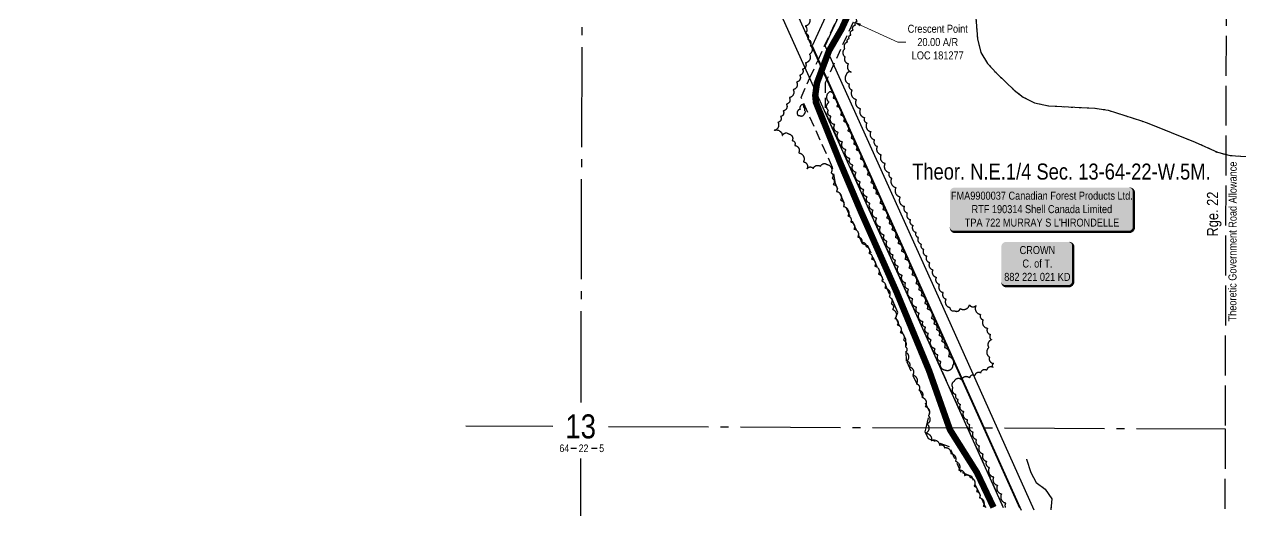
# Model space of a CAD drawing. Extents: x 456630 to 490274, y 6043290 to 6049977.
# Drawn here: x 487039 to 488559, y 6043290 to 6043905 of the extents above; entities that cross this region are included whole.
import ezdxf
from ezdxf.enums import TextEntityAlignment as Align

# ---------------------------------------------------------------- set-up
doc = ezdxf.new("R2010")
doc.units = 0
doc.header["$LTSCALE"] = 5
doc.header["$PDMODE"] = 35
doc.header["$PDSIZE"] = 5
for name, pattern in [('0', [1, 1, 0]), ('foc-ACCESSROAD', [3.75, 2.5, -1.25]), ('foc-QUARTERLINE', [33, 25, -3, 2, -3]), ('foc-UNSURVEYED', [12.5, 10, -2.5]), ('foc-WHEELTRACKS', [2, 0.4, -1.6])]:
    doc.linetypes.add(name, pattern=pattern)
doc.layers.get('Defpoints').update_dxf_attribs({"color": 9})
for name, color, linetype in [('10', 1, 'Continuous'), ('9', 3, 'Continuous'), ('AS-OWNER', 7, 'Continuous'), ('AS-ROADS', 254, 'Continuous'), ('C-RW', 13, 'Continuous'), ('C-SYMBOL', 7, 'Continuous'), ('C-WS', 13, 'foc-ACCESSROAD'), ('D-TXT', 6, 'Continuous'), ('F-RW', 190, 'Continuous'), ('L-QSEC', 8, 'foc-QUARTERLINE'), ('L-ROAD-T', 7, 'Continuous'), ('L-SECLBL', 7, 'Continuous'), ('L-USEC', 7, 'foc-UNSURVEYED'), ('T-BUSH', 110, '0'), ('T-WATER-P3', 160, 'foc-WHEELTRACKS')]:
    doc.layers.add(name, color=color, linetype=linetype)
doc.layers.add('C-AR-T', color=13, linetype='Continuous', lineweight=9)
doc.layers.add('C-RW-T', color=13, linetype='Continuous', lineweight=9)
doc.styles.add('175L', font='ARIALN.TTF', dxfattribs={"height": 20})
doc.styles.add('80', font='ARIALN.TTF', dxfattribs={"height": 10})
doc.styles.add('80CG', font='ARIALN.TTF', dxfattribs={"height": 10})
doc.styles.add('80L', font='ARIALN.TTF', dxfattribs={"height": 10})
doc.styles.add('foc-LtypeFont', font='ARIALN.TTF', dxfattribs={"height": 7.35})
doc.styles.add('SIMPLEX', font='ARIALN.TTF')
doc.linetypes.add('foc-TOPO-flowdirection-NOLINE', pattern='A,0,[">",foc-LtypeFont,S=0.3,R=0,X=0,Y=-0.945],-20,[">",foc-LtypeFont,S=0.3,R=0,X=0,Y=-0.945],0', length=20)
doc.dimstyles.new('Compass 5 000', dxfattribs={"dimscale": 5, "dimtxt": 9, "dimasz": 2, "dimexe": 0.2, "dimexo": 0.0625, "dimgap": 0.5, "dimtad": 0, "dimtih": 1, "dimtoh": 1, "dimzin": 0, "dimdsep": 46, "dimtxsty": '80CG', "dimcen": 0.1, "dimse1": 1, "dimse2": 1, "dimclrd": 256, "dimclrt": 256, "dimaunit": 1, "dimadec": 4, "dimazin": 0, "dimtfac": 0.06, "dimtofl": 0, "dimtmove": 0, "dimatfit": 1, "dimfxl": 0.2, "dimtolj": 1, "dimtzin": 0, "dimlwd": -1, "dimarcsym": 0})

# ---------------------------------------------------------------- blocks, each defined once
blk = doc.blocks.new('L-SECLBL')
at = {"layer": '9', "color": 7}
for p, q in [((-5.1, -27.8), (-12.3, -27.8)), ((20.7, -27.8), (13.5, -27.8))]:
    blk.add_line(p, q, dxfattribs=at)
at = {"layer": '10', "color": 2, "style": 'SIMPLEX'}
blk.add_attdef('SEC', text='', height=30, dxfattribs=at).set_placement((0, 0), align=Align.MIDDLE)
at = {"layer": '10', "color": 5, "style": '80L'}
blk.add_attdef('TWP', text='', height=9.5, dxfattribs=at).set_placement((-14.4, -27.4), align=Align.MIDDLE_RIGHT)
blk.add_attdef('RGE', text='', height=9.5, dxfattribs=at).set_placement((3.6, -27.4), align=Align.MIDDLE_CENTER)
blk.add_attdef('MER', text='', height=9.5, dxfattribs=at).set_placement((23.2, -27.4), align=Align.MIDDLE_LEFT)
blk = doc.blocks.new('*U685')
h = blk.add_hatch(color=255)
edge = h.paths.add_edge_path()
edge.add_line((-109, -28.5), (109, -28.5))
edge.add_arc((109, -22.5), 6, 270, 360)
edge.add_line((115, -22.5), (115, 21))
edge.add_arc((109, 21), 6, 0, 90)
edge.add_line((109, 27), (-109, 27))
edge.add_arc((-109, 21), 6, 90, 180)
edge.add_line((-115, 21), (-115, -22.5))
edge.add_arc((-109, -22.5), 6, 180, 270)
at = {"color": 44, "flags": 128}
blk.add_lwpolyline([(-109, -28.5, 3, 3, 0), (109, -28.5, 3, 3, 0.414214), (115, -22.5, 3, 3, 0), (115, 21, 3, 0, 0.414214), (109, 27, 0, 0, 0), (-109, 27, 0, 0, 0.414214), (-115, 21, 0, 0, 0), (-115, -22.5, 0, 3, 0.414214)], format="xyseb", close=True, dxfattribs=at)
at = {"color": 44, "style": '80'}
blk.add_attdef('ENTER_TEXT_001', (-36, -5), '', height=10, dxfattribs=at)
blk = doc.blocks.new('*D939')
at = {"layer": 'C-AR-T', "transparency": 16777216}
for p, q in [((488047.4, 6043920.3), (488038.3, 6043924.5)), ((488083.7, 6043903.6), (488130.4, 6043882.3)), ((488130.4, 6043882.3), (488140.4, 6043882.3))]:
    blk.add_line(p, q, dxfattribs=at)
for points in [[(488048.1, 6043921.8), (488046.7, 6043918.8), (488056.5, 6043916.1)], [(488084.4, 6043905.2), (488083, 6043902.1), (488074.6, 6043907.8)]]:
    blk.add_solid(points, dxfattribs=at)
at = {"layer": 'Defpoints', "color": 0, "transparency": 16777216}
for p in [(488053, 6043908.6), (488074.6, 6043907.8), (488071.2, 6043900.3)]:
    blk.add_point(p, dxfattribs=at)
at = {"layer": 'C-AR-T', "transparency": 16777216, "insert": (488180.2, 6043882.3), "char_height": 10, "attachment_point": 5, "style": '80CG'}
blk.add_mtext('\\A1;Crescent Point\\P20.00 A/R\\PLOC 181277', dxfattribs=at)
blk = doc.blocks.new('*U687')
h = blk.add_hatch(color=255)
edge = h.paths.add_edge_path()
edge.add_line((-39, -28.5), (39, -28.5))
edge.add_arc((39, -22.5), 6, 270, 360)
edge.add_line((45, -22.5), (45, 21))
edge.add_arc((39, 21), 6, 0, 90)
edge.add_line((39, 27), (-39, 27))
edge.add_arc((-39, 21), 6, 90, 180)
edge.add_line((-45, 21), (-45, -22.5))
edge.add_arc((-39, -22.5), 6, 180, 270)
at = {"color": 14, "flags": 128}
blk.add_lwpolyline([(-39, -28.5, 3, 3, 0), (39, -28.5, 3, 3, 0.414214), (45, -22.5, 3, 3, 0), (45, 21, 3, 0, 0.414214), (39, 27, 0, 0, 0), (-39, 27, 0, 0, 0.414214), (-45, 21, 0, 0, 0), (-45, -22.5, 0, 3, 0.414214)], format="xyseb", close=True, dxfattribs=at)
at = {"color": 14, "style": '80'}
blk.add_attdef('ENTER_TEXT_001', (-26.8, -4.9), '', height=10, dxfattribs=at)

msp = doc.modelspace()

# ---------------------------------------------------------------- linework, layer by layer
at = {"layer": 'AS-ROADS', "const_width": 7.996, "flags": 128}
msp.add_lwpolyline([(488249.914, 6043300.467), (488229.251, 6043343.922), (488195.517, 6043397.477), (488169.297, 6043471.77), (488128.773, 6043569.674), (488083.974, 6043670.788), (488057.768, 6043732.797), (488028, 6043806.848), (488027.148, 6043815.822), (488029.274, 6043831.189), (488044.25, 6043871.347), (488060.054, 6043898.694), (488160.221, 6044117.74)], dxfattribs=at)
at = {"layer": 'C-RW'}
msp.add_lwpolyline([(488300.832, 6043297.121), (488177.242, 6043571.899), (488039.711, 6043877.535), (488181.574, 6044187.139), (488022.796, 6044331.939), (488012.693, 6044320.862), (488163.386, 6044183.435), (488023.246, 6043877.591), (488163.569, 6043565.75), (488284.485, 6043296.916)], dxfattribs=at)
at = {"layer": 'C-WS'}
for points in [[(488240.325, 6043299.834), (488222.679, 6043339.071), (488209.464, 6043344.086), (488195.109, 6043376.007), (488168.679, 6043386.039), (488164.668, 6043394.959), (488165.823, 6043400.096), (488170.142, 6043419.339), (488141.313, 6043483.441), (488140.179, 6043510.329), (488127.869, 6043537.702), (488130.377, 6043544.31), (488127.786, 6043550.069), (488092.924, 6043627.534), (488086.316, 6043630.041), (488052.401, 6043705.398), (488048.755, 6043725.678), (488009.347, 6043813.243), (488020.473, 6043837.537), (488030.584, 6043859.608), (488152.52, 6044125.829)], [(488168.03, 6044111.688), (488041.477, 6043835.389), (488039.624, 6043831.344), (488039.502, 6043795.232), (488217.335, 6043399.903), (488262.387, 6043299.751)]]:
    msp.add_lwpolyline(points, dxfattribs=at)
at = {"layer": 'F-RW'}
for points in [[(488262.387, 6043299.751), (488217.334, 6043399.903), (487962.22, 6043967.043), (487769.805, 6044205.686), (487736.195, 6044247.373), (487458.681, 6044591.558), (487450.982, 6044601.107), (487450.635, 6044601.537), (487441.376, 6044613.021), (487433.322, 6044623.009), (487426.851, 6044631.036), (487410.756, 6044650.995), (487407.646, 6044654.85), (487391.519, 6044674.845), (487119.565, 6045012.15), (487038.675, 6045112.461)], [(487062.233, 6045112.375), (487143.112, 6045012.063), (487414.99, 6044674.858), (487431.076, 6044654.908), (487434.195, 6044651.043), (487449.269, 6044632.349), (487450.279, 6044631.097), (487456.766, 6044623.05), (487464.82, 6044613.062), (487474.06, 6044601.604), (487474.41, 6044601.17), (487482.107, 6044591.624), (487736.271, 6044276.396), (487793.355, 6044205.597), (487977.926, 6043976.682), (488237.412, 6043399.828), (488282.464, 6043299.675)]]:
    msp.add_lwpolyline(points, dxfattribs=at)
at = {"layer": 'L-QSEC'}
for p, q in [((487736.086, 6044205.815), (487734.052, 6043431.739)), ((487590.293, 6043402.28), (487699.351, 6043401.87)), ((487768.633, 6043401.609), (488539.346, 6043398.708)), ((487733.868, 6043361.74), (487733.68, 6043290.028))]:
    msp.add_line(p, q, dxfattribs=at)
at = {"layer": 'L-USEC'}
for p, q in [((488541.307, 6044202.822), (488539.346, 6043398.708)), ((488539.346, 6043398.708), (488539.102, 6043298.709))]:
    msp.add_line(p, q, dxfattribs=at)
at = {"layer": 'T-BUSH', "flags": 128}
for points in [[(488088.891, 6044113.371, -0.52056705), (488096.101, 6044107.878, -0.52056705), (488098.045, 6044102.353, -0.52056705), (488094.456, 6044094.73, -0.52056705), (488093.883, 6044083.987, -0.52056705), (488102.035, 6044074.614, -0.52056705), (488112.25, 6044068.259, -0.52056705), (488120.814, 6044061.818, -0.52056705), (488117.176, 6044054.024, -0.52056705), (488112.143, 6044043.241, -0.52056705), (488107.276, 6044032.813, -0.52056705), (488103.937, 6044025.659, -0.52056705), (488098.901, 6044014.868, -0.52056705), (488095.818, 6044008.262, -0.52056705), (488092.407, 6044000.955, -0.52056705), (488089.265, 6043994.221, -0.52056705), (488086.32, 6043987.912, -0.52056705), (488081.796, 6043978.219, -0.52056705), (488077.491, 6043968.995, -0.52056705), (488073.278, 6043959.967, -0.52056705), (488069.742, 6043952.391, -0.52056705), (488064.417, 6043940.983, -0.52056705), (488061.471, 6043934.67, -0.52056705), (488053.167, 6043935.258, -0.52056705), (488043.118, 6043938.702, -0.52056705), (488031.496, 6043942.684, -0.52056705), (488024.177, 6043943.331, -0.52056705), (488019.224, 6043935.19, -0.52056705), (488015.736, 6043929.458, -0.52056705), (488016.015, 6043922.851, -0.52056705), (488022.536, 6043919.712, -0.52056705), (488019.471, 6043912.96, -0.52056705), (488014.633, 6043902.3, -0.52056705), (488014.573, 6043893.764, -0.52056705), (488017.748, 6043885.9, -0.52056705), (488020.941, 6043877.993, -0.52056705), (488019.909, 6043867.087, -0.52056705), (488014.877, 6043856.208, -0.52056705), (488011.226, 6043848.314, -0.52056705), (488007.785, 6043840.876, -0.52056705), (488003.812, 6043832.286, -0.52056705), (487999.432, 6043822.816, -0.52056705), (487994.824, 6043812.854, -0.52056705), (487991.057, 6043804.71, -0.52056705), (487987.072, 6043796.094, -0.52056705), (487983.883, 6043789.199, -0.52056705), (487980.495, 6043781.874, -0.52056705), (487975.885, 6043771.908, -0.52056705), (487985.905, 6043765.36, -0.52056705), (487993.987, 6043767.479, -0.52056705), (487998.338, 6043759.226, -0.52056705), (488001.536, 6043753.161, -0.52056705), (488006.475, 6043743.792, -0.52056705), (488012.395, 6043732.564, -0.52056705), (488016.917, 6043723.985, -0.52056705), (488024.665, 6043724.289, -0.52056705), (488033.759, 6043726.843, -0.52056705), (488042.027, 6043729.165, -0.52056705), (488046.943, 6043718.813, -0.52056705), (488048.153, 6043712.083, -0.52056705), (488049.554, 6043704.41, -0.52056705), (488053.66, 6043695.589, -0.52056705), (488058.809, 6043684.526, -0.52056705), (488062.389, 6043676.834, -0.52056705), (488067.924, 6043664.942, -0.52056705), (488071.463, 6043657.34, -0.52056705), (488075.523, 6043648.616, -0.52056705), (488080.224, 6043638.516, -0.52056705), (488085.236, 6043631.912, -0.52056705), (488090.499, 6043626.801, -0.52056705), (488094.279, 6043618.331, -0.52056705), (488097.536, 6043611.032, -0.52056705), (488101.508, 6043602.132, -0.52056705), (488106.157, 6043592.067, -0.52056705), (488110.246, 6043583.361, -0.52056705), (488114.185, 6043574.976, -0.52056705), (488119.532, 6043563.594, -0.52056705), (488121.893, 6043555.28, -0.52056705), (488123.77, 6043548.128, -0.52056705), (488126.778, 6043536.666, -0.52056705), (488129.698, 6043528.851, -0.52056705), (488133.454, 6043519.28, -0.52056705), (488137.247, 6043509.616, -0.52056705), (488139.607, 6043501.501, -0.52056705), (488140.269, 6043494.486, -0.52056705), (488141.661, 6043483.485, -0.52056705), (488144.64, 6043476.342, -0.52056705), (488148.923, 6043466.073, -0.52056705), (488153.503, 6043455.09, -0.52056705), (488156.789, 6043447.211, -0.52056705), (488160.534, 6043438.208, -0.52056705), (488164.468, 6043426.763, -0.52056705), (488168.473, 6043415.114, -0.52056705), (488167.032, 6043404.774, -0.52056705), (488165.026, 6043392.999, -0.52056705), (488172.082, 6043383.986, -0.52056705), (488182.573, 6043378.308, -0.52056705), (488188.654, 6043375.017, -0.52056705), (488196.403, 6043367.872, -0.52056705), (488202.228, 6043358.23, -0.52056705), (488206.459, 6043346.968, -0.52056705), (488213.692, 6043340.258, -0.52056705), (488220.588, 6043338.073, -0.52056705), (488225.697, 6043327.052, -0.52056705), (488228.736, 6043320.413, -0.52056705), (488232.331, 6043312.561, -0.52056705), (488237.093, 6043302.155, -0.1356541), (488240.527, 6043300.491, -0.1356541)], [(488088.891, 6044113.371, -0.52056705), (488096.101, 6044107.878, -0.52056705), (488098.045, 6044102.353, -0.52056705), (488094.456, 6044094.73, -0.52056705), (488093.883, 6044083.987, -0.52056705), (488102.035, 6044074.614, -0.52056705), (488112.25, 6044068.259, -0.52056705), (488120.814, 6044061.818, -0.52056705), (488117.176, 6044054.024, -0.52056705), (488112.143, 6044043.241, -0.52056705), (488107.276, 6044032.813, -0.52056705), (488103.937, 6044025.659, -0.52056705), (488098.901, 6044014.868, -0.52056705), (488095.818, 6044008.262, -0.52056705), (488092.407, 6044000.955, -0.52056705), (488089.265, 6043994.221, -0.52056705), (488086.32, 6043987.912, -0.52056705), (488081.796, 6043978.219, -0.52056705), (488077.491, 6043968.995, -0.52056705), (488073.278, 6043959.967, -0.52056705), (488069.742, 6043952.391, -0.52056705), (488064.417, 6043940.983, -0.52056705), (488061.471, 6043934.67, -0.52056705), (488053.167, 6043935.258, -0.52056705), (488043.118, 6043938.702, -0.52056705), (488031.496, 6043942.684, -0.52056705), (488024.177, 6043943.331, -0.52056705), (488019.224, 6043935.19, -0.52056705), (488015.736, 6043929.458, -0.52056705), (488016.015, 6043922.851, -0.52056705), (488022.536, 6043919.712, -0.52056705), (488019.471, 6043912.96, -0.52056705), (488014.633, 6043902.3, -0.52056705), (488014.573, 6043893.764, -0.52056705), (488017.748, 6043885.9, -0.52056705), (488020.941, 6043877.993, -0.52056705), (488019.909, 6043867.087, -0.52056705), (488014.877, 6043856.208, -0.52056705), (488011.226, 6043848.314, -0.52056705), (488007.785, 6043840.876, -0.52056705), (488003.812, 6043832.286, -0.52056705), (487999.432, 6043822.816, -0.52056705), (487994.824, 6043812.854, -0.52056705), (487991.057, 6043804.71, -0.52056705), (487987.072, 6043796.094, -0.52056705), (487983.883, 6043789.199, -0.52056705), (487980.495, 6043781.874, -0.52056705), (487975.885, 6043771.908, -0.52056705), (487985.905, 6043765.36, -0.52056705), (487993.987, 6043767.479, -0.52056705), (487998.338, 6043759.226, -0.52056705), (488001.536, 6043753.161, -0.52056705), (488006.475, 6043743.792, -0.52056705), (488012.395, 6043732.564, -0.52056705), (488016.917, 6043723.985, -0.52056705), (488024.665, 6043724.289, -0.52056705), (488033.759, 6043726.843, -0.52056705), (488042.027, 6043729.165, -0.52056705), (488046.943, 6043718.813, -0.52056705), (488048.153, 6043712.083, -0.52056705), (488049.554, 6043704.41, -0.52056705), (488053.66, 6043695.589, -0.52056705), (488058.809, 6043684.526, -0.52056705), (488062.389, 6043676.834, -0.52056705), (488067.924, 6043664.942, -0.52056705), (488071.463, 6043657.34, -0.52056705), (488075.523, 6043648.616, -0.52056705), (488080.224, 6043638.516, -0.52056705), (488085.236, 6043631.912, -0.52056705), (488090.499, 6043626.801, -0.52056705), (488094.279, 6043618.331, -0.52056705), (488097.536, 6043611.032, -0.52056705), (488101.508, 6043602.132, -0.52056705), (488106.157, 6043592.067, -0.52056705), (488110.246, 6043583.361, -0.52056705), (488114.185, 6043574.976, -0.52056705), (488119.532, 6043563.594, -0.52056705), (488121.893, 6043555.28, -0.52056705), (488123.77, 6043548.128, -0.52056705), (488126.778, 6043536.666, -0.52056705), (488129.698, 6043528.851, -0.52056705), (488133.454, 6043519.28, -0.52056705), (488137.247, 6043509.616, -0.52056705), (488139.607, 6043501.501, -0.52056705), (488140.269, 6043494.486, -0.52056705), (488141.661, 6043483.485, -0.52056705), (488144.64, 6043476.342, -0.52056705), (488148.923, 6043466.073, -0.52056705), (488153.503, 6043455.09, -0.52056705), (488156.789, 6043447.211, -0.52056705), (488160.534, 6043438.208, -0.52056705), (488164.468, 6043426.763, -0.52056705), (488168.473, 6043415.114, -0.52056705), (488167.032, 6043404.774, -0.52056705), (488165.026, 6043392.999, -0.52056705), (488172.082, 6043383.986, -0.52056705), (488182.573, 6043378.308, -0.52056705), (488188.654, 6043375.017, -0.52056705), (488196.403, 6043367.872, -0.52056705), (488202.228, 6043358.23, -0.52056705), (488206.459, 6043346.968, -0.52056705), (488213.692, 6043340.258, -0.52056705), (488220.588, 6043338.073, -0.52056705), (488225.697, 6043327.052, -0.52056705), (488228.736, 6043320.413, -0.52056705), (488232.331, 6043312.561, -0.52056705), (488237.093, 6043302.155, -0.1356541), (488240.527, 6043300.491, -0.1356541)], [(488067.486, 6043882.258, -0.52056705), (488069.596, 6043886.877, -0.52056705), (488071.588, 6043891.236, -0.52056705), (488074.37, 6043897.326, -0.52056705), (488077.264, 6043903.662, -0.52056705), (488079.373, 6043908.277, -0.52056705), (488082.555, 6043915.243, -0.52056705), (488085.476, 6043921.639, -0.52056705), (488088.568, 6043928.405, -0.52056705), (488091.335, 6043934.464, -0.52056705), (488093.874, 6043940.021, -0.52056705), (488097.047, 6043946.966, -0.52056705), (488099.045, 6043951.341, -0.52056705), (488101.473, 6043956.655, -0.52056705), (488104.243, 6043962.719, -0.52056705), (488107.266, 6043969.336, -0.52056705), (488110.345, 6043976.077, -0.52056705), (488112.031, 6043979.768, -0.52056705), (488113.905, 6043983.869, -0.52056705), (488115.828, 6043988.078, -0.52056705), (488118.713, 6043994.395, -0.52056705), (488121.73, 6044001, -0.52056705), (488124.193, 6044006.391, -0.52056705), (488126.857, 6044012.222, -0.52056705), (488128.744, 6044016.352, -0.52056705), (488130.39, 6044019.955, -0.52056705), (488132.987, 6044025.641, -0.52056705), (488136.128, 6044032.517, -0.52056705), (488138.35, 6044037.381, -0.52056705), (488141.228, 6044043.681, -0.52056705), (488144.342, 6044050.498, -0.52056705), (488146.854, 6044055.995, -0.52056705), (488149.066, 6044060.839, -0.52056705), (488151.882, 6044067.002, -0.52056705), (488153.645, 6044070.862, -0.52056705), (488155.865, 6044075.72, -0.52056705), (488158.922, 6044082.414, -0.52056705), (488161.745, 6044088.593, -0.52056705), (488164.487, 6044094.594, -0.52056705), (488166.841, 6044099.747, -0.52056705), (488169.241, 6044105.002, -0.52056705), (488172.535, 6044104.474, -0.52056705)], [(488067.486, 6043882.258, -0.52056705), (488069.596, 6043886.877, -0.52056705), (488071.588, 6043891.236, -0.52056705), (488074.37, 6043897.326, -0.52056705), (488077.264, 6043903.662, -0.52056705), (488079.373, 6043908.277, -0.52056705), (488082.555, 6043915.243, -0.52056705), (488085.476, 6043921.639, -0.52056705), (488088.568, 6043928.405, -0.52056705), (488091.335, 6043934.464, -0.52056705), (488093.874, 6043940.021, -0.52056705), (488097.047, 6043946.966, -0.52056705), (488099.045, 6043951.341, -0.52056705), (488101.473, 6043956.655, -0.52056705), (488104.243, 6043962.719, -0.52056705), (488107.266, 6043969.336, -0.52056705), (488110.345, 6043976.077, -0.52056705), (488112.031, 6043979.768, -0.52056705), (488113.905, 6043983.869, -0.52056705), (488115.828, 6043988.078, -0.52056705), (488118.713, 6043994.395, -0.52056705), (488121.73, 6044001, -0.52056705), (488124.193, 6044006.391, -0.52056705), (488126.857, 6044012.222, -0.52056705), (488128.744, 6044016.352, -0.52056705), (488130.39, 6044019.955, -0.52056705), (488132.987, 6044025.641, -0.52056705), (488136.128, 6044032.517, -0.52056705), (488138.35, 6044037.381, -0.52056705), (488141.228, 6044043.681, -0.52056705), (488144.342, 6044050.498, -0.52056705), (488146.854, 6044055.995, -0.52056705), (488149.066, 6044060.839, -0.52056705), (488151.882, 6044067.002, -0.52056705), (488153.645, 6044070.862, -0.52056705), (488155.865, 6044075.72, -0.52056705), (488158.922, 6044082.414, -0.52056705), (488161.745, 6044088.593, -0.52056705), (488164.487, 6044094.594, -0.52056705), (488166.841, 6044099.747, -0.52056705), (488169.241, 6044105.002, -0.52056705), (488172.535, 6044104.474, -0.52056705)], [(488067.526, 6043882.348, 0.52056705), (488064.025, 6043873.968, 0.52056705), (488064.337, 6043863.966, 0.52056705), (488068.65, 6043855.401, 0.52056705), (488072.192, 6043844.695, 0.52056705), (488065.79, 6043841.135, 0.52056705), (488069.905, 6043829.831, 0.52056705), (488073.172, 6043822.554, 0.52056705), (488078.544, 6043810.59, 0.52056705), (488083.695, 6043799.12, 0.52056705), (488088.742, 6043787.881, 0.52056705), (488091.655, 6043781.393, 0.52056705), (488096.629, 6043770.317, 0.52056705), (488101.16, 6043760.225, 0.52056705), (488104.815, 6043752.085, 0.52056705), (488109.52, 6043741.607, 0.52056705), (488114.439, 6043730.654, 0.52056705), (488119.582, 6043719.201, 0.52056705), (488122.713, 6043712.227, 0.52056705), (488128.03, 6043700.387, 0.52056705), (488133.272, 6043688.713, 0.52056705), (488138.587, 6043676.877, 0.52056705), (488142.214, 6043668.799, 0.52056705), (488146.06, 6043660.233, 0.52056705), (488149.226, 6043653.182, 0.52056705), (488153.131, 6043644.487, 0.52056705), (488156.018, 6043638.058, 0.52056705), (488159.669, 6043629.927, 0.52056705), (488162.616, 6043623.364, 0.52056705), (488166.464, 6043614.794, 0.52056705), (488170.13, 6043606.631, 0.52056705), (488174.207, 6043597.549, 0.52056705), (488178.378, 6043588.262, 0.52056705), (488182.329, 6043579.464, 0.52056705), (488186.913, 6043569.253, 0.52056705), (488190.592, 6043561.061, 0.52056705), (488195.331, 6043550.507, 0.52056705), (488201.108, 6043546.378, 0.52056705), (488208.318, 6043549.174, 0.52056705), (488219.895, 6043553.661, 0.52056705), (488228.019, 6043553.037, 0.52056705), (488233.721, 6043541.675, 0.52056705), (488236.956, 6043535.228, 0.52056705), (488242.355, 6043524.471, 0.52056705), (488246.242, 6043516.724, 0.52056705), (488247.626, 6043510.107, 0.52056705), (488244.048, 6043500.212, 0.52056705), (488244.927, 6043488.453, 0.52056705), (488250.022, 6043480.516, 0.52056705), (488249.233, 6043475.447, 0.52056705), (488241.28, 6043471.873, 0.52056705), (488233.705, 6043468.468, 0.52056705), (488226.454, 6043465.209, 0.52056705), (488219.901, 6043462.263, 0.52056705), (488209.981, 6043460.13, 0.52056705), (488200.379, 6043457.547, 0.52056705), (488199.039, 6043450.472, 0.52056705), (488202.82, 6043441.739, 0.52056705), (488205.604, 6043435.67, 0.52056705), (488208.437, 6043429.495, 0.52056705), (488212.613, 6043420.393, 0.52056705), (488217.295, 6043410.187, 0.52056705), (488220.138, 6043403.991, 0.52056705), (488224.344, 6043394.823, 0.52056705), (488228.666, 6043385.402, 0.52056705), (488232.298, 6043377.487, 0.52056705), (488236.92, 6043367.41, 0.52056705), (488241.184, 6043358.116, 0.52056705), (488244.726, 6043350.397, 0.52056705), (488250.204, 6043338.456, 0.52056705), (488254.946, 6043328.12, 0.52056705), (488259.923, 6043317.272, 0.52056705), (488265.109, 6043305.967, 0.23105527), (488264.69, 6043300.429, 0.23105527)], [(488067.526, 6043882.348, 0.52056705), (488064.025, 6043873.968, 0.52056705), (488064.337, 6043863.966, 0.52056705), (488068.65, 6043855.401, 0.52056705), (488072.192, 6043844.695, 0.52056705), (488065.79, 6043841.135, 0.52056705), (488069.905, 6043829.831, 0.52056705), (488073.172, 6043822.554, 0.52056705), (488078.544, 6043810.59, 0.52056705), (488083.695, 6043799.12, 0.52056705), (488088.742, 6043787.881, 0.52056705), (488091.655, 6043781.393, 0.52056705), (488096.629, 6043770.317, 0.52056705), (488101.16, 6043760.225, 0.52056705), (488104.815, 6043752.085, 0.52056705), (488109.52, 6043741.607, 0.52056705), (488114.439, 6043730.654, 0.52056705), (488119.582, 6043719.201, 0.52056705), (488122.713, 6043712.227, 0.52056705), (488128.03, 6043700.387, 0.52056705), (488133.272, 6043688.713, 0.52056705), (488138.587, 6043676.877, 0.52056705), (488142.214, 6043668.799, 0.52056705), (488146.06, 6043660.233, 0.52056705), (488149.226, 6043653.182, 0.52056705), (488153.131, 6043644.487, 0.52056705), (488156.018, 6043638.058, 0.52056705), (488159.669, 6043629.927, 0.52056705), (488162.616, 6043623.364, 0.52056705), (488166.464, 6043614.794, 0.52056705), (488170.13, 6043606.631, 0.52056705), (488174.207, 6043597.549, 0.52056705), (488178.378, 6043588.262, 0.52056705), (488182.329, 6043579.464, 0.52056705), (488186.913, 6043569.253, 0.52056705), (488190.592, 6043561.061, 0.52056705), (488195.331, 6043550.507, 0.52056705), (488201.108, 6043546.378, 0.52056705), (488208.318, 6043549.174, 0.52056705), (488219.895, 6043553.661, 0.52056705), (488228.019, 6043553.037, 0.52056705), (488233.721, 6043541.675, 0.52056705), (488236.956, 6043535.228, 0.52056705), (488242.355, 6043524.471, 0.52056705), (488246.242, 6043516.724, 0.52056705), (488247.626, 6043510.107, 0.52056705), (488244.048, 6043500.212, 0.52056705), (488244.927, 6043488.453, 0.52056705), (488250.022, 6043480.516, 0.52056705), (488249.233, 6043475.447, 0.52056705), (488241.28, 6043471.873, 0.52056705), (488233.705, 6043468.468, 0.52056705), (488226.454, 6043465.209, 0.52056705), (488219.901, 6043462.263, 0.52056705), (488209.981, 6043460.13, 0.52056705), (488200.379, 6043457.547, 0.52056705), (488199.039, 6043450.472, 0.52056705), (488202.82, 6043441.739, 0.52056705), (488205.604, 6043435.67, 0.52056705), (488208.437, 6043429.495, 0.52056705), (488212.613, 6043420.393, 0.52056705), (488217.295, 6043410.187, 0.52056705), (488220.138, 6043403.991, 0.52056705), (488224.344, 6043394.823, 0.52056705), (488228.666, 6043385.402, 0.52056705), (488232.298, 6043377.487, 0.52056705), (488236.92, 6043367.41, 0.52056705), (488241.184, 6043358.116, 0.52056705), (488244.726, 6043350.397, 0.52056705), (488250.204, 6043338.456, 0.52056705), (488254.946, 6043328.12, 0.52056705), (488259.923, 6043317.272, 0.52056705), (488265.109, 6043305.967, 0.23105527), (488264.69, 6043300.429, 0.23105527)]]:
    msp.add_lwpolyline(points, format="xyb", dxfattribs=at)
for points in [[(488045.783, 6043820.607, -0.52056705), (488049.444, 6043812.395, -0.52056705), (488054.097, 6043801.958, -0.52056705), (488058.847, 6043791.304, -0.52056705), (488062.39, 6043783.358, -0.52056705), (488067.749, 6043771.338, -0.52056705), (488071.829, 6043762.185, -0.52056705), (488075.042, 6043754.977, -0.52056705), (488078.317, 6043747.633, -0.52056705), (488083.346, 6043736.352, -0.52056705), (488087.561, 6043726.898, -0.52056705), (488092.135, 6043716.639, -0.52056705), (488096.579, 6043706.671, -0.52056705), (488099.562, 6043699.978, -0.52056705), (488102.711, 6043692.916, -0.52056705), (488107.975, 6043681.107, -0.52056705), (488111.538, 6043673.116, -0.52056705), (488116.314, 6043662.402, -0.52056705), (488119.335, 6043655.628, -0.52056705), (488122.845, 6043647.754, -0.52056705), (488127.094, 6043638.224, -0.52056705), (488130.404, 6043630.799, -0.52056705), (488134.757, 6043621.034, -0.52056705), (488139.19, 6043611.092, -0.52056705), (488144.162, 6043599.939, -0.52056705), (488147.897, 6043591.56, -0.52056705), (488152.84, 6043580.472, -0.52056705), (488156.228, 6043572.874, -0.52056705), (488159.474, 6043565.593, -0.52056705), (488163.897, 6043555.672, -0.52056705), (488166.922, 6043548.887, -0.52056705), (488172.205, 6043537.036, -0.52056705), (488175.345, 6043529.993, -0.52056705), (488178.609, 6043522.672, -0.52056705), (488181.731, 6043515.67, -0.52056705), (488185.04, 6043508.246, -0.52056705), (488188.496, 6043500.495, -0.52056705), (488193.475, 6043489.327, -0.52056705), (488198.795, 6043477.395, -0.52056705), (488189.438, 6043471.889, -0.52056705), (488184.251, 6043482.608, -0.52056705), (488180.505, 6043490.97, -0.52056705), (488176.994, 6043498.806, -0.52056705), (488171.965, 6043510.033, -0.52056705), (488168.528, 6043517.704, -0.52056705), (488164.971, 6043525.644, -0.52056705), (488161.865, 6043532.575, -0.52056705), (488157.168, 6043543.06, -0.52056705), (488153.766, 6043550.654, -0.52056705), (488149.05, 6043561.181, -0.52056705), (488143.75, 6043573.01, -0.52056705), (488140.122, 6043581.108, -0.52056705), (488135.896, 6043590.541, -0.52056705), (488130.835, 6043601.836, -0.52056705), (488127.453, 6043609.387, -0.52056705), (488124.486, 6043616.009, -0.52056705), (488120.893, 6043624.027, -0.52056705), (488116.802, 6043633.159, -0.52056705), (488113.328, 6043640.914, -0.52056705), (488108.779, 6043651.067, -0.52056705), (488103.895, 6043661.968, -0.52056705), (488099.391, 6043672.023, -0.52056705), (488095.477, 6043680.757, -0.52056705), (488091.873, 6043688.803, -0.52056705), (488087.888, 6043697.698, -0.52056705), (488083.453, 6043707.596, -0.52056705), (488078.196, 6043719.329, -0.52056705), (488074.14, 6043728.383, -0.52056705), (488070.457, 6043736.604, -0.52056705), (488065.459, 6043747.759, -0.52056705), (488061.135, 6043757.41, -0.52056705), (488055.738, 6043769.457, -0.52056705), (488051.422, 6043779.09, -0.52056705), (488046.789, 6043789.432, -0.52056705), (488043.495, 6043796.927, -0.52056705), (488044.474, 6043807.062, -0.52056705)], [(488045.783, 6043820.607, -0.52056705), (488049.444, 6043812.395, -0.52056705), (488054.097, 6043801.958, -0.52056705), (488058.847, 6043791.304, -0.52056705), (488062.39, 6043783.358, -0.52056705), (488067.749, 6043771.338, -0.52056705), (488071.829, 6043762.185, -0.52056705), (488075.042, 6043754.977, -0.52056705), (488078.317, 6043747.633, -0.52056705), (488083.346, 6043736.352, -0.52056705), (488087.561, 6043726.898, -0.52056705), (488092.135, 6043716.639, -0.52056705), (488096.579, 6043706.671, -0.52056705), (488099.562, 6043699.978, -0.52056705), (488102.711, 6043692.916, -0.52056705), (488107.975, 6043681.107, -0.52056705), (488111.538, 6043673.116, -0.52056705), (488116.314, 6043662.402, -0.52056705), (488119.335, 6043655.628, -0.52056705), (488122.845, 6043647.754, -0.52056705), (488127.094, 6043638.224, -0.52056705), (488130.404, 6043630.799, -0.52056705), (488134.757, 6043621.034, -0.52056705), (488139.19, 6043611.092, -0.52056705), (488144.162, 6043599.939, -0.52056705), (488147.897, 6043591.56, -0.52056705), (488152.84, 6043580.472, -0.52056705), (488156.228, 6043572.874, -0.52056705), (488159.474, 6043565.593, -0.52056705), (488163.897, 6043555.672, -0.52056705), (488166.922, 6043548.887, -0.52056705), (488172.205, 6043537.036, -0.52056705), (488175.345, 6043529.993, -0.52056705), (488178.609, 6043522.672, -0.52056705), (488181.731, 6043515.67, -0.52056705), (488185.04, 6043508.246, -0.52056705), (488188.496, 6043500.495, -0.52056705), (488193.475, 6043489.327, -0.52056705), (488198.795, 6043477.395, -0.52056705), (488189.438, 6043471.889, -0.52056705), (488184.251, 6043482.608, -0.52056705), (488180.505, 6043490.97, -0.52056705), (488176.994, 6043498.806, -0.52056705), (488171.965, 6043510.033, -0.52056705), (488168.528, 6043517.704, -0.52056705), (488164.971, 6043525.644, -0.52056705), (488161.865, 6043532.575, -0.52056705), (488157.168, 6043543.06, -0.52056705), (488153.766, 6043550.654, -0.52056705), (488149.05, 6043561.181, -0.52056705), (488143.75, 6043573.01, -0.52056705), (488140.122, 6043581.108, -0.52056705), (488135.896, 6043590.541, -0.52056705), (488130.835, 6043601.836, -0.52056705), (488127.453, 6043609.387, -0.52056705), (488124.486, 6043616.009, -0.52056705), (488120.893, 6043624.027, -0.52056705), (488116.802, 6043633.159, -0.52056705), (488113.328, 6043640.914, -0.52056705), (488108.779, 6043651.067, -0.52056705), (488103.895, 6043661.968, -0.52056705), (488099.391, 6043672.023, -0.52056705), (488095.477, 6043680.757, -0.52056705), (488091.873, 6043688.803, -0.52056705), (488087.888, 6043697.698, -0.52056705), (488083.453, 6043707.596, -0.52056705), (488078.196, 6043719.329, -0.52056705), (488074.14, 6043728.383, -0.52056705), (488070.457, 6043736.604, -0.52056705), (488065.459, 6043747.759, -0.52056705), (488061.135, 6043757.41, -0.52056705), (488055.738, 6043769.457, -0.52056705), (488051.422, 6043779.09, -0.52056705), (488046.789, 6043789.432, -0.52056705), (488043.495, 6043796.927, -0.52056705), (488044.474, 6043807.062, -0.52056705)], [(488011.407, 6043804.132, 0.52056705), (488008.309, 6043798.201, 0.52056705), (488004.952, 6043791.776, 0.52056705), (488007.038, 6043790.616, 0.52056705), (488013.973, 6043793.297, 0.52056705), (488013.804, 6043796.678, 0.52056705), (488012.536, 6043800.619, 0.52056705)], [(488011.407, 6043804.132, 0.52056705), (488008.309, 6043798.201, 0.52056705), (488004.952, 6043791.776, 0.52056705), (488007.038, 6043790.616, 0.52056705), (488013.973, 6043793.297, 0.52056705), (488013.804, 6043796.678, 0.52056705), (488012.536, 6043800.619, 0.52056705)]]:
    msp.add_lwpolyline(points, format="xyb", close=True, dxfattribs=at)
at = {"layer": 'T-WATER-P3', "flags": 128}
for points in [[(488193.086, 6043978.188), (488215.44, 6043953.246), (488222.422, 6043939.869), (488226.825, 6043923.427), (488229.874, 6043886.451), (488233.918, 6043869.467), (488242.522, 6043855.612), (488253.766, 6043843.5), (488275.587, 6043822.157), (488287.007, 6043813.528), (488301.306, 6043806.342), (488318.724, 6043802.522), (488376.366, 6043799.592), (488393.302, 6043797.212), (488434.661, 6043783.741), (488441.955, 6043781.365), (488502.027, 6043757.248), (488529.723, 6043744.497), (488545.639, 6043740.555), (488565.634, 6043739.44), (488621.423, 6043731.825), (488635.122, 6043725.599), (488645.76, 6043715.467), (488662.125, 6043689.434), (488688.828, 6043654.05), (488697.218, 6043649.348), (488700.906, 6043647.282), (488708.571, 6043651.213), (488718.014, 6043656.058), (488726.014, 6043660.161)], [(488290.99, 6043360.799), (488296.39, 6043344.228), (488303.251, 6043331.57), (488314.611, 6043323.12), (488322.852, 6043311.005), (488321.486, 6043297.379)]]:
    msp.add_lwpolyline(points, dxfattribs=at)
at = {"layer": 'T-WATER-P3', "linetype": 'foc-TOPO-flowdirection-NOLINE', "flags": 128}
for points in [[(488193.086, 6043978.188), (488215.44, 6043953.246), (488222.422, 6043939.869), (488226.825, 6043923.427), (488229.874, 6043886.451), (488233.918, 6043869.467), (488242.522, 6043855.612), (488253.766, 6043843.5), (488275.587, 6043822.157), (488287.007, 6043813.528), (488301.306, 6043806.342), (488318.724, 6043802.522), (488376.366, 6043799.592), (488393.302, 6043797.212), (488434.661, 6043783.741), (488441.955, 6043781.365), (488502.027, 6043757.248), (488529.723, 6043744.497), (488545.639, 6043740.555), (488565.634, 6043739.44), (488621.423, 6043731.825), (488635.122, 6043725.599), (488645.76, 6043715.467), (488662.125, 6043689.434), (488688.828, 6043654.05), (488697.218, 6043649.348), (488700.906, 6043647.282), (488708.571, 6043651.213), (488718.014, 6043656.058), (488726.014, 6043660.161)], [(488290.99, 6043360.799), (488296.39, 6043344.228), (488303.251, 6043331.57), (488314.611, 6043323.12), (488322.852, 6043311.005), (488321.486, 6043297.379)]]:
    msp.add_lwpolyline(points, dxfattribs=at)

# ---------------------------------------------------------------- block references
at = {"layer": 'AS-OWNER'}
ref = msp.add_blockref('*U687', (488304.602, 6043605.476), dxfattribs=dict(at, xscale=0.999479, yscale=0.999479, zscale=0.999479))
ref.add_attrib('ENTER_TEXT_001', 'CROWN', (488282.553, 6043617.242), dxfattribs={"layer": '0', "color": 14, "height": 9.9948, "style": '80'})
ref.add_attrib('ENTER_TEXT_002', 'C. of T.', (488286.048, 6043600.407), dxfattribs={"layer": '0', "color": 14, "height": 9.9948, "style": '80'})
ref.add_attrib('ENTER_TEXT_003', '882 221 021 KD', (488263.307, 6043583.708), dxfattribs={"layer": '0', "color": 14, "height": 9.99479, "style": '80'})
at = {"layer": 'C-RW-T'}
ref = msp.add_blockref('*U685', (488310.355, 6043673.432), dxfattribs=at)
ref.add_attrib('ENTER_TEXT_001', 'FMA9900037 Canadian Forest Products Ltd.', (488196.689, 6043685.272), dxfattribs={"layer": '0', "color": 44, "height": 10, "style": '80'})
ref.add_attrib('ENTER_TEXT_002', 'RTF 190314 Shell Canada Limited', (488222.456, 6043668.428), dxfattribs={"layer": '0', "color": 44, "height": 10, "style": '80'})
ref.add_attrib('ENTER_TEXT_003', "TPA 722 MURRAY S L'HIRONDELLE", (488213.94, 6043651.584), dxfattribs={"layer": '0', "color": 44, "height": 10, "style": '80'})
at = {"layer": 'L-SECLBL', "color": 6}
msp.add_blockref('L-SECLBL', (487733.973, 6043401.739), dxfattribs=at).add_auto_attribs({'SEC': '13', 'TWP': '64', 'RGE': '22', 'MER': '5'})

# ---------------------------------------------------------------- texts
at = {"layer": 'C-SYMBOL', "color": 3, "style": '175L'}
msp.add_text('Theor. N.E.1/4 Sec. 13-64-22-W.5M.', height=20, dxfattribs=at).set_placement((488334.744, 6043704.402), align=Align.BOTTOM_CENTER)
at = {"layer": 'D-TXT', "insert": (488516.684, 6043639.212), "char_height": 13.9927, "attachment_point": 1, "rotation": 90, "style": '80L'}
msp.add_mtext_dynamic_manual_height_columns('Rge. 22', width=73.75526, gutter_width=47.5, heights=[0], dxfattribs=at)
at = {"layer": 'L-ROAD-T', "style": '80L'}
msp.add_text('Theoretic Government Road Allowance', height=9.99479, rotation=89.880962, dxfattribs=at).set_placement((488548.646, 6043632.905), align=Align.MIDDLE_CENTER)

# ---------------------------------------------------------------- dimensions: what is measured, and where the dimension line sits
at = {"layer": 'C-AR-T'}
dim = msp.add_linear_dim(base=(488074.643, 6043907.799), p1=(488053.013, 6043908.575), p2=(488071.186, 6043900.251), angle=335.390884, text='Crescent Point\\P20.00 A/R\\PLOC 181277', dimstyle='Compass 5 000', dxfattribs=at)
dim.commit()
dim.dimension.update_dxf_attribs({"geometry": '*D939', "text_midpoint": (488180.175, 6043882.254), "dimtype": 161})

doc.saveas('drawing.dxf')
